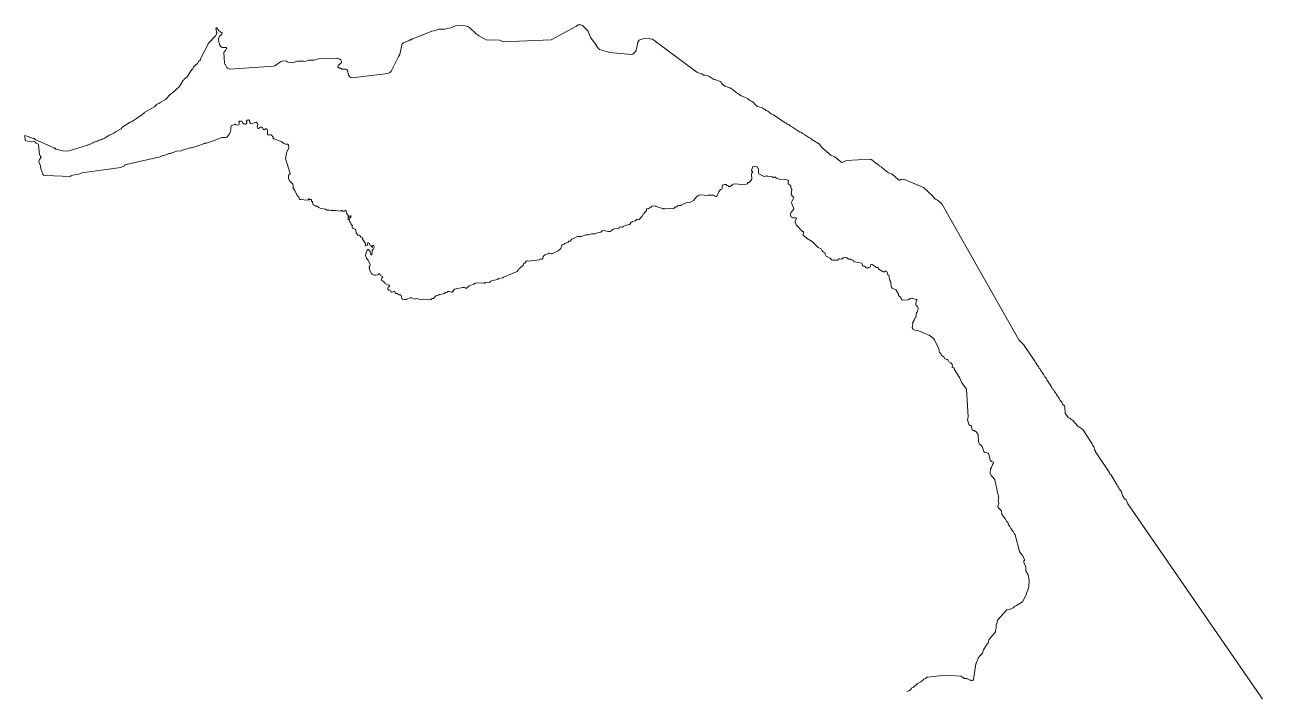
# Model space of a CAD drawing. Header units: inches. Extents: x -230 to 1081, y -574 to 1166.
# Drawn here: x 417.3 to 726.1, y 726.6 to 892.3 of the extents above; entities that cross this region are included whole.
import ezdxf

# ---------------------------------------------------------------- set-up
doc = ezdxf.new("R2010")
doc.units = ezdxf.units.IN
doc.header["$MEASUREMENT"] = 0
doc.layers.add('Layer 1', color=7, linetype='Continuous')

# ---------------------------------------------------------------- blocks, each defined once
blk = doc.blocks.new('block 2')
at = {"layer": 'Layer 1', "lineweight": 0}
for points in [[(726.05, 722.96), (691.43, 773.15), (691.11, 773.99), (690.99, 774.13), (690.58, 774.42), (690.16, 775.05), (689.74, 776.32), (689.31, 776.85), (689.1, 777.38), (689.06, 777.41), (688.93, 777.46), (688.89, 777.49), (688.78, 777.81), (687.2, 780.45), (687.16, 780.48), (687.03, 780.53), (686.98, 780.56), (686.82, 781), (683.38, 786.06), (683.28, 786.49), (683.25, 786.53), (683.17, 786.59), (683.07, 787.23), (682.85, 787.44), (682.84, 787.49), (682.86, 787.6), (682.85, 787.65), (682.82, 787.68), (682.68, 787.73), (682.64, 787.76), (682.54, 788.08), (680.23, 791.66), (679.01, 792.49), (677.77, 793.9), (677.67, 793.97), (677.35, 794.11), (677.03, 794.43), (676.61, 794.64), (675.87, 795.7), (675.76, 797.18), (675.65, 797.5), (675.23, 797.92), (675.02, 798.45), (674.6, 798.88), (674.38, 799.41), (674.17, 799.62), (674.14, 799.69), (674.1, 799.85), (674.07, 799.94), (674.03, 799.96), (673.9, 800.01), (673.85, 800.04), (673.82, 800.12), (673.78, 800.29), (673.75, 800.36), (673.54, 800.57), (673.5, 800.65), (673.47, 800.81), (673.43, 800.89), (673.39, 800.92), (673.26, 800.96), (673.22, 800.99), (673.18, 801.07), (673.14, 801.24), (673.11, 801.31), (672.9, 801.52), (672.79, 801.84), (672.75, 801.87), (672.63, 801.92), (672.58, 801.95), (672.48, 802.26), (671.31, 803.96), (671.21, 804.28), (670.78, 804.7), (670.57, 805.23), (670.36, 805.44), (670.25, 805.76), (670.21, 805.79), (670.09, 805.83), (670.04, 805.86), (669.94, 806.18), (669.72, 806.39), (669.69, 806.47), (669.66, 806.63), (669.62, 806.71), (669.58, 806.74), (669.45, 806.79), (669.41, 806.82), (669.37, 806.89), (669.33, 807.06), (669.3, 807.14), (669.09, 807.35), (669.06, 807.42), (669.02, 807.58), (668.98, 807.66), (668.94, 807.69), (668.82, 807.74), (668.77, 807.77), (668.74, 807.85), (668.7, 808.02), (668.67, 808.09), (668.45, 808.3), (668.35, 808.62), (665.49, 812.75), (664.33, 813.91), (645.17, 847.75), (644.12, 848.66), (643.81, 848.84), (643.68, 848.96), (643.64, 848.97), (643.51, 848.95), (643.47, 848.96), (642.83, 849.81), (640.62, 851.8), (635.79, 853.87), (635.21, 853.83), (635.01, 853.77), (634.78, 853.63), (634.68, 853.62), (634.67, 853.63), (634.47, 853.72), (632.88, 855.1), (631.93, 855.42), (631.9, 855.45), (631.85, 855.59), (631.82, 855.63), (631.4, 855.84), (630.23, 856.9), (630.1, 856.98), (629.7, 857.11), (629.68, 857.15), (629.62, 857.28), (629.6, 857.32), (629.07, 857.75), (629.03, 857.76), (628.9, 857.74), (628.85, 857.75), (627.69, 858.81), (627.27, 858.86), (621.48, 858.54), (620.59, 858.08), (620.38, 858.06), (620.07, 858.21), (618.64, 859.44), (617.63, 859.86), (615.37, 861.73), (615.3, 861.88), (615.29, 861.94), (615.26, 861.95), (615.22, 861.96), (615.2, 861.98), (614.77, 862.55), (612.87, 863.78), (612.55, 864.1), (612.14, 864.25), (611.17, 864.91), (611.01, 864.96), (610.99, 864.99), (610.99, 865.02), (610.96, 865.05), (610.54, 865.26), (610.33, 865.48), (609.8, 865.69), (608.1, 866.85), (607.57, 867.06), (607.25, 867.38), (606.73, 867.59), (606.7, 867.63), (606.65, 867.76), (606.62, 867.81), (606.3, 867.91), (603.34, 869.92), (602.81, 870.13), (601.96, 870.77), (601.43, 870.98), (601.4, 871.02), (601.36, 871.15), (601.33, 871.19), (601.01, 871.3), (600.58, 871.62), (599.42, 871.93), (599.08, 872.19), (598.25, 873.1), (598.21, 873.11), (598.09, 873.09), (598.04, 873.1), (598.02, 873.14), (597.97, 873.27), (597.94, 873.31), (597.5, 873.47), (596.88, 873.95), (596.14, 874.26), (595.82, 874.48), (595.29, 874.58), (594.64, 875.07), (594.13, 875.32), (593.28, 876.15), (593.07, 876.28), (592.9, 876.32), (592.54, 876.59), (591.27, 877.02), (590.42, 877.76), (590.28, 878.1), (590.21, 878.18), (589.36, 878.39), (589.04, 878.6), (588.51, 878.71), (587.52, 879.35), (587.19, 879.47), (587.17, 879.5), (587.16, 879.54), (587.14, 879.56), (586.37, 879.65), (586.18, 879.77), (586.15, 879.78), (586.02, 879.77), (585.97, 879.77), (585.55, 880.09), (585.02, 880.19), (584.49, 880.51), (584.45, 880.52), (584.32, 880.5), (584.28, 880.51), (573.27, 888.66), (572.69, 888.81), (571.26, 888.85), (570.3, 888.63), (570.01, 888.46), (569.81, 888.24), (569.67, 887.92), (569.24, 885.91), (569.04, 885.61), (568.37, 884.99), (568.08, 884.85), (562.57, 885.38), (562.44, 885.46), (560.14, 886.12), (559.4, 886.97), (559.34, 887.16), (557.99, 889.04), (557.35, 890.36), (557.32, 890.57), (557.28, 890.68), (555.88, 892.11), (555.48, 892.26), (554.84, 892.26), (554.69, 892.2), (554.42, 891.95), (548.07, 888.56), (536.21, 888.03), (535.26, 888.45), (531.97, 888.56), (530.11, 889.54), (529.96, 889.72), (529.86, 889.79), (529.54, 889.93), (527.83, 891.59), (527.47, 891.75), (527.45, 891.78), (527.44, 891.81), (527.42, 891.84), (526.68, 892.05), (524.77, 892.16), (524.33, 892.05), (523.19, 891.52), (521.7, 891.21), (520.22, 891.21), (519.06, 890.78), (518.42, 890.68), (513.76, 888.77), (513.6, 888.78), (513.55, 888.77), (513.34, 888.56), (513.26, 888.55), (513.1, 888.56), (513.02, 888.56), (512.81, 888.35), (511.41, 887.78), (511.12, 887.5), (511, 887.25), (510.48, 884.85), (510.16, 884.43), (508.36, 880.72), (507.94, 880.33), (507.49, 880.14), (498.62, 879.06), (498.36, 879.14), (498.09, 879.35), (497.77, 879.77), (497.52, 880.88), (497.35, 881.15), (497.11, 881.23), (496.08, 881.25), (495.87, 881.46), (495.77, 881.47), (495.54, 881.45), (495.44, 881.46), (495.3, 881.55), (495.07, 881.78), (495.02, 881.89), (495.04, 881.87), (495.08, 881.91), (495.23, 882.2), (495.55, 882.52), (495.85, 882.71), (495.97, 882.89), (495.97, 883.26), (495.85, 883.53), (495.62, 883.71), (495.08, 883.92), (495.05, 883.96), (495.02, 884), (490.26, 883.79), (489.2, 883.48), (487.82, 883.48), (486.97, 883.16), (486.95, 883.17), (486.66, 883.26), (485.07, 883.26), (483.8, 882.84), (483.07, 882.88), (482.53, 883.05), (482.37, 883.23), (482.32, 883.26), (481.53, 883.3), (480.83, 883.04), (479.44, 882.1), (479.14, 881.99), (468.29, 881.21), (467.7, 881.46), (467.5, 881.67), (467.17, 882.31), (467.07, 882.42), (466.9, 882.7), (466.75, 885.38), (466.81, 885.53), (467.17, 885.91), (467.49, 886.42), (467.46, 886.61), (467.17, 886.65), (466.39, 886.59), (466.14, 886.7), (465.9, 886.97), (465.72, 887.35), (465.45, 888.54), (465.48, 889.09), (465.69, 889.47), (466.25, 889.95), (466.33, 890.25), (466.26, 890.32), (465.9, 890.46), (465.88, 890.5), (465.83, 890.63), (465.8, 890.68), (465.73, 890.71), (465.55, 890.74), (465.48, 890.78), (465.01, 891.5), (464.84, 891.52), (464.81, 891.32), (465.06, 890.25), (465.04, 890.25), (464.97, 890.19), (464.95, 890.15), (464.95, 889.93), (464.81, 889.64), (462.94, 887.71), (462.9, 887.64), (462.86, 887.46), (461.22, 884.27), (461.19, 884.25), (461.16, 884.24), (461.14, 884.22), (460.93, 883.58), (460.5, 883.16), (460.19, 882.63), (459.23, 881.78), (459.15, 881.65), (459.02, 881.25), (458.99, 881.23), (458.85, 881.17), (458.81, 881.15), (457.54, 879.24), (456.89, 878.76), (456.8, 878.6), (456.78, 878.54), (456.76, 878.53), (456.72, 878.52), (456.69, 878.5), (455.74, 876.91), (454.04, 875.32), (453.52, 875), (452.25, 873.73), (450.97, 872.99), (450.76, 872.78), (450.13, 872.57), (449.6, 871.93), (447.16, 870.56), (447.14, 870.52), (447.08, 870.39), (447.06, 870.35), (446.63, 870.13), (446.32, 869.82), (445.15, 869.08), (445.09, 869.06), (445.07, 869.03), (445.07, 869), (445.04, 868.97), (443.81, 868.17), (443.46, 868.07), (441.45, 866.75), (441.39, 866.68), (441.29, 866.5), (441.23, 866.43), (439.86, 865.69), (439.56, 865.41), (439.38, 865.35), (439.36, 865.33), (439.35, 865.29), (439.33, 865.26), (438.27, 864.84), (437.18, 864.09), (436.55, 863.84), (436.47, 863.78), (436.43, 863.77), (436.26, 863.78), (435.94, 863.57), (435.9, 863.56), (435.73, 863.57), (435.55, 863.48), (435.41, 863.36), (435.37, 863.35), (435.2, 863.36), (435.02, 863.27), (434.88, 863.15), (434.84, 863.14), (434.67, 863.15), (434.49, 863.06), (434.35, 862.93), (434.31, 862.92), (434.14, 862.93), (433.4, 862.51), (432.97, 862.41), (432.93, 862.38), (432.9, 862.35), (432.89, 862.32), (432.87, 862.3), (427.97, 860.88), (426.73, 860.92), (425.03, 861.35), (424.82, 861.56), (424.77, 861.57), (424.61, 861.56), (424.56, 861.58), (424.54, 861.61), (424.52, 861.64), (424.5, 861.66), (419.85, 863.78), (419.63, 863.99), (419.58, 864), (419.42, 863.99), (418.42, 864.33), (418.4, 864.37), (418.38, 864.4), (418.36, 864.42), (417.3, 864.73), (417.41, 863.46), (417.51, 863.42), (419.01, 863.15), (419.45, 863.3), (419.59, 863.29), (419.72, 863.23), (419.85, 863.15), (419.9, 863.07), (420, 862.9), (420.06, 862.83), (420.58, 862.55), (420.69, 862.41), (420.98, 860.02), (421.12, 859.69), (421.35, 859.38), (421.38, 859.29), (420.93, 858.78), (420.84, 858.56), (420.8, 858.28), (420.84, 858.01), (421.22, 857.22), (421.29, 856.44), (421.77, 855.12), (421.96, 854.89), (422.37, 854.76), (428.74, 854.57), (428.75, 854.61), (428.73, 854.74), (428.74, 854.78), (428.83, 854.83), (430.96, 855.21), (431.49, 855.42), (441.13, 856.79), (442.08, 857.22), (442.11, 857.25), (442.16, 857.39), (442.19, 857.43), (442.46, 857.57), (450.97, 859.44), (451.61, 859.76), (451.82, 859.76), (453.2, 860.29), (453.36, 860.28), (453.41, 860.29), (455, 860.82), (456.16, 860.92), (456.48, 861.13), (458.36, 861.67), (458.6, 861.66), (460.16, 862.1), (460.29, 862.19), (461.99, 862.72), (462.05, 862.8), (462.09, 862.83), (462.41, 862.83), (464.63, 863.57), (464.95, 863.78), (466.33, 864.21), (467.24, 864.25), (467.49, 864.31), (467.68, 864.49), (468.14, 865.15), (468.25, 865.43), (468.28, 865.45), (468.31, 865.45), (468.34, 865.48), (468.48, 866.14), (468.46, 866.73), (468.57, 867.16), (469.51, 867.57), (469.61, 867.59), (469.76, 867.42), (469.82, 867.38), (470.24, 867.29), (470.45, 867.36), (470.53, 867.57), (470.55, 868.12), (470.52, 868.22), (470.57, 868.27), (470.77, 868.33), (471.13, 868.34), (471.3, 868.2), (471.41, 867.91), (471.72, 867.62), (471.94, 867.54), (472.26, 867.59), (472.33, 867.65), (472.47, 867.91), (472.49, 868), (472.45, 868.11), (472.4, 868.21), (472.36, 868.23), (472.43, 868.42), (472.48, 868.48), (472.57, 868.55), (473.01, 868.65), (473.16, 868.39), (473.23, 868), (473.42, 867.7), (473.62, 867.66), (474.58, 868.01), (474.69, 868.02), (475.16, 867.82), (475.19, 867.38), (475.07, 866.89), (475.12, 866.53), (475.34, 866.48), (475.88, 866.79), (476.17, 866.85), (476.35, 866.75), (476.51, 866.34), (476.6, 866.22), (476.82, 866.19), (477.18, 866.4), (477.34, 866.43), (477.36, 866.4), (477.55, 866.22), (477.62, 865.94), (477.6, 865.19), (477.66, 864.95), (478.35, 864.91), (478.61, 864.84), (479.03, 864.31), (479.01, 863.97), (479.03, 863.89), (479.08, 863.88), (479.2, 863.9), (479.25, 863.89), (481.15, 863.15), (481.68, 862.72), (482.07, 862.63), (482.39, 862.63), (482.64, 862.57), (482.84, 862.3), (482.93, 861.85), (482.83, 861.44), (482.39, 860.66), (482.08, 859.01), (483.27, 855.31), (483.21, 855.18), (482.95, 854.96), (482.84, 854.78), (482.81, 853.95), (483.13, 853.41), (483.9, 852.66), (483.96, 852.42), (484.01, 851.61), (484.22, 851.39), (484.23, 851.35), (484.22, 851.23), (484.22, 851.18), (484.26, 851.15), (484.39, 851.11), (484.43, 851.08), (484.97, 849.8), (485.39, 849.38), (485.49, 849.19), (485.56, 848.91), (485.6, 848.85), (485.69, 848.83), (485.92, 848.85), (487.44, 848.67), (487.71, 848.75), (487.76, 848.84), (487.78, 848.94), (487.82, 849.02), (487.93, 849.06), (487.94, 849.03), (488.03, 848.85), (488.17, 848.78), (488.3, 848.8), (488.4, 848.84), (488.46, 848.85), (488.53, 848.73), (488.54, 848.42), (488.56, 848.32), (488.6, 848.32), (488.74, 848.33), (488.77, 848.32), (488.88, 847.58), (489.41, 847.37), (489.64, 847.2), (489.73, 847.16), (489.89, 847.17), (489.94, 847.16), (490.36, 846.84), (490.89, 846.63), (492.06, 846.42), (492.12, 846.38), (492.25, 846.25), (492.37, 846.21), (493.01, 846.21), (493.54, 845.99), (493.64, 846.21), (493.71, 846.2), (493.8, 846.12), (493.86, 846.1), (494.6, 846.1), (495.76, 845.89), (495.85, 845.91), (495.93, 846.06), (495.97, 846.1), (496.1, 846.09), (496.19, 846.01), (496.24, 845.93), (496.29, 845.89), (496.65, 845.91), (496.75, 845.94), (497.06, 846.14), (497.18, 845.99), (497.35, 845.36), (497.62, 844.88), (497.67, 844.72), (497.64, 844.08), (497.67, 843.88), (497.72, 843.8), (497.77, 843.82), (497.82, 843.87), (497.88, 843.88), (497.96, 843.75), (498.09, 843.24), (498.3, 842.92), (498.37, 842.68), (498.41, 842.61), (498.71, 842.39), (498.73, 842.29), (498.71, 842.27), (498.67, 842.26), (498.64, 842.24), (498.62, 842.18), (498.65, 841.91), (498.74, 841.73), (498.87, 841.62), (499.36, 841.45), (499.47, 841.33), (499.56, 841.13), (499.68, 840.53), (499.79, 840.28), (500.1, 839.96), (500.17, 839.94), (500.35, 839.97), (500.42, 839.96), (500.55, 839.86), (500.84, 839.43), (501.2, 839.27), (501.27, 839.22), (501.29, 839.13), (501.26, 838.89), (501.27, 838.79), (501.9, 838.05), (501.94, 837.82), (501.92, 837.42), (502.01, 837.31), (502.36, 837.38), (502.57, 838.07), (502.75, 838.05), (502.92, 837.92), (502.96, 837.84), (503.05, 837.53), (503.11, 837.49), (503.28, 837.42), (503.39, 837.21), (503.62, 836.96), (503.67, 836.93), (503.65, 837.07), (503.7, 837.31), (503.76, 837.36), (503.86, 837.38), (503.96, 837.37), (504.02, 837.31), (504.08, 836.94), (504.03, 836.66), (503.93, 836.47), (503.81, 836.36), (503.71, 836.31), (503.66, 836.3), (503.63, 836.26), (503.6, 836.15), (503.55, 835.05), (503.39, 835.09), (503.33, 835.16), (503.15, 835.85), (502.81, 836.33), (502.71, 836.37), (502.54, 836.36), (502.4, 836.19), (502.01, 835.3), (502, 834.91), (502.21, 834.23), (502.38, 833.96), (502.54, 833.82), (502.99, 833.1), (503.11, 832.7), (503.07, 832.23), (503.04, 832.21), (502.9, 832.15), (502.86, 832.12), (502.84, 832.02), (502.87, 831.93), (502.96, 831.81), (502.98, 831.73), (502.96, 831.38), (503.43, 830.44), (503.59, 830.3), (503.86, 830.19), (503.88, 830.16), (503.89, 830.13), (503.92, 830.11), (504.27, 830.02), (504.63, 830.02), (504.95, 830.1), (505.19, 830.22), (505.32, 830.41), (505.4, 830.43), (505.5, 830.34), (505.71, 829.9), (506.24, 829.58), (506.22, 829.5), (506.03, 829.26), (505.92, 829.03), (505.89, 828.89), (505.93, 828.73), (506.24, 828.63), (506.25, 828.59), (506.24, 828.46), (506.24, 828.42), (506.29, 828.41), (506.41, 828.43), (506.46, 828.42), (506.77, 828.1), (506.88, 827.89), (507.76, 827.56), (507.94, 827.36), (507.93, 827.27), (507.73, 827.15), (507.62, 827.04), (507.51, 826.8), (507.5, 826.67), (507.52, 826.51), (507.6, 826.27), (507.67, 826.28), (507.79, 826.35), (508.04, 826.3), (508.17, 826.21), (508.21, 826.16), (508.38, 825.82), (508.36, 825.77), (508.58, 825.78), (509.02, 825.98), (509.21, 825.98), (509.25, 825.93), (509.32, 825.66), (509.42, 825.53), (509.52, 825.49), (509.84, 825.45), (510.37, 825.14), (510.43, 825.13), (510.54, 825.14), (510.59, 825.14), (510.83, 824.96), (510.92, 824.73), (511.01, 824.18), (511.2, 824.02), (511.51, 823.95), (512.07, 823.97), (512.14, 823.99), (512.24, 824.06), (512.96, 824.35), (513.23, 824.39), (513.45, 824.36), (514.08, 824.08), (514.71, 824.18), (515.46, 823.97), (518.21, 823.86), (518.41, 824.1), (518.53, 824.18), (518.6, 824.2), (518.77, 824.17), (518.84, 824.18), (518.97, 824.29), (519.27, 824.71), (519.48, 824.85), (520.12, 825.03), (520.35, 825.21), (520.43, 825.24), (521.39, 825.35), (521.56, 825.42), (521.65, 825.5), (521.71, 825.58), (521.81, 825.66), (521.91, 825.7), (522.23, 825.77), (522.47, 825.95), (522.55, 825.98), (522.79, 825.95), (523.3, 825.77), (523.5, 825.77), (523.71, 825.98), (523.75, 826.07), (523.78, 826.23), (523.82, 826.3), (524.1, 826.52), (526.17, 826.98), (526.57, 826.94), (526.88, 826.74), (527, 826.72), (527.72, 827.32), (528.58, 827.71), (528.9, 827.78), (529.22, 827.99), (529.7, 828.09), (531.34, 827.99), (531.54, 828.03), (531.64, 828.09), (531.69, 828.16), (531.76, 828.21), (532.29, 828.31), (532.72, 828.21), (532.82, 828.21), (532.9, 828.26), (533.14, 828.52), (533.52, 828.7), (534.83, 828.95), (534.88, 828.99), (534.97, 829.11), (535.04, 829.16), (536.1, 829.37), (536.15, 829.42), (536.24, 829.54), (539.64, 830.96), (539.81, 831.17), (539.9, 831.38), (540.03, 831.49), (540.17, 831.58), (541.21, 832.6), (541.35, 832.89), (541.44, 832.96), (541.53, 833.01), (541.61, 833.08), (541.89, 833.52), (542.03, 833.61), (542.14, 833.61), (542.46, 833.5), (545.1, 833.82), (545.18, 833.86), (545.26, 833.99), (545.31, 834.03), (545.44, 834.04), (545.73, 834), (545.84, 834.03), (546, 834.19), (546.16, 834.66), (546.42, 834.99), (546.69, 835.19), (546.86, 835.26), (547.33, 835.3), (547.37, 835.34), (547.46, 835.48), (547.54, 835.51), (547.71, 835.47), (548.1, 835.3), (548.38, 835.3), (549.87, 836.04), (550.5, 836.68), (550.7, 837.32), (550.82, 837.52), (551.35, 837.73), (551.42, 837.79), (551.47, 837.85), (551.54, 837.9), (551.72, 837.97), (551.74, 838), (551.75, 838.03), (551.77, 838.05), (552.3, 838.26), (552.46, 838.44), (552.51, 838.48), (552.61, 838.48), (552.85, 838.46), (552.94, 838.48), (553.02, 838.56), (553.09, 838.8), (553.15, 838.9), (553.27, 838.97), (553.68, 839.11), (554.14, 839.42), (554.63, 839.64), (555.69, 839.64), (556.75, 840.06), (557.38, 840.06), (558.13, 840.28), (559.08, 840.28), (559.82, 840.59), (560.46, 840.7), (560.55, 840.77), (560.68, 840.96), (560.77, 841.02), (561.25, 841.09), (562.18, 840.9), (562.79, 840.91), (563, 841), (563.53, 841.44), (563.82, 841.54), (564.8, 841.65), (564.89, 841.71), (565.02, 841.9), (565.11, 841.97), (565.31, 842), (565.7, 841.95), (565.86, 841.97), (566.04, 842.08), (566.31, 842.3), (566.49, 842.39), (567.55, 842.61), (567.72, 842.77), (567.99, 843.16), (568.18, 843.24), (568.25, 843.25), (568.26, 843.28), (568.27, 843.31), (568.29, 843.35), (568.47, 843.43), (569.03, 843.56), (569.13, 843.63), (569.35, 843.88), (569.53, 843.9), (569.87, 843.86), (569.98, 843.88), (570.73, 844.72), (571.04, 845.25), (571.08, 845.28), (571.26, 845.36), (571.47, 845.78), (571.53, 845.84), (571.72, 845.93), (571.79, 845.99), (571.84, 846.16), (571.84, 846.42), (571.89, 846.52), (572.24, 846.55), (572.42, 846.63), (572.52, 846.71), (572.66, 846.89), (572.74, 846.95), (572.81, 846.96), (572.98, 846.94), (573.06, 846.95), (573.08, 846.98), (573.13, 847.12), (573.16, 847.16), (573.69, 847.26), (574.11, 847.16), (574.16, 847.13), (574.22, 847.05), (575.81, 846.63), (575.85, 846.61), (575.91, 846.52), (576.34, 846.47), (577.61, 846.63), (578.46, 846.52), (578.58, 846.59), (578.88, 846.95), (578.92, 846.96), (579.09, 846.95), (579.22, 847.01), (579.41, 847.19), (579.51, 847.26), (579.77, 847.32), (580.21, 847.31), (580.36, 847.37), (580.42, 847.41), (581.84, 848.11), (582.66, 848.16), (582.9, 848.22), (583.46, 848.59), (584.33, 849.6), (584.81, 849.91), (585.33, 850), (586.93, 849.81), (587, 849.82), (587.15, 849.89), (587.24, 849.91), (588.51, 849.91), (588.71, 849.81), (588.82, 849.68), (588.94, 849.58), (589.15, 849.59), (589.37, 849.78), (589.79, 850.76), (590.21, 851.29), (590.27, 851.32), (590.47, 851.36), (590.53, 851.39), (590.6, 851.59), (590.63, 852.13), (590.71, 852.28), (590.8, 852.39), (590.95, 852.49), (591.16, 852.56), (591.43, 852.58), (591.6, 852.52), (591.8, 852.35), (592.11, 852.24), (592.18, 852.17), (592.23, 852.1), (592.3, 852.05), (592.43, 852.03), (592.58, 852.08), (593.07, 852.45), (593.12, 852.46), (593.23, 852.45), (593.28, 852.45), (593.3, 852.49), (593.35, 852.62), (593.38, 852.66), (593.67, 852.75), (595.64, 852.56), (596.67, 852.66), (596.79, 852.74), (596.98, 852.98), (597.06, 853.02), (597.23, 853.05), (597.3, 853.09), (597.83, 853.62), (598.02, 853.91), (597.94, 855.1), (597.97, 855.34), (598.11, 855.56), (598.15, 855.73), (598.12, 855.82), (598.06, 855.86), (597.99, 855.9), (597.94, 855.95), (597.91, 856.14), (597.95, 856.29), (598.04, 856.48), (598.04, 856.69), (598.13, 856.91), (598.25, 856.99), (599.14, 857.05), (599.28, 856.98), (599.63, 856.37), (599.66, 855.45), (599.74, 855.21), (601.01, 854.57), (601.75, 854.68), (601.83, 854.66), (601.97, 854.59), (602.82, 854.52), (603.02, 854.46), (603.25, 854.31), (603.29, 854.22), (603.44, 854.36), (603.67, 854.43), (603.86, 854.34), (604.18, 854.04), (604.84, 853.87), (606.4, 853.81), (606.94, 853.62), (607.06, 853.41), (606.98, 852.97), (607.04, 852.66), (607.08, 852.66), (607.25, 852.66), (607.28, 852.63), (607.33, 852.49), (607.36, 852.45), (607.47, 852.4), (607.55, 852.37), (607.61, 852.34), (607.68, 852.24), (607.7, 852.12), (607.67, 851.84), (607.68, 851.71), (607.72, 851.65), (607.79, 851.59), (607.85, 851.52), (607.89, 851.39), (607.78, 850.02), (607.82, 849.99), (607.96, 849.94), (608, 849.91), (608, 849.84), (607.98, 849.66), (608, 849.59), (608.15, 849.5), (608.28, 849.51), (608.37, 849.47), (608.42, 849.28), (608.37, 849.09), (608, 848.53), (607.88, 848.15), (607.98, 847.5), (608.42, 846.63), (608.39, 846.52), (607.69, 845.52), (607.57, 845.15), (607.68, 844.72), (607.76, 844.59), (607.86, 844.47), (608, 844.38), (608.21, 844.3), (608.5, 844.27), (608.91, 844.31), (609.05, 844.19), (608.74, 843.45), (608.73, 843.25), (608.99, 842.49), (610.54, 840.91), (610.64, 840.86), (610.73, 840.84), (610.8, 840.81), (610.86, 840.7), (610.85, 840.53), (610.73, 840.13), (610.75, 839.96), (611.28, 839.43), (611.32, 839.42), (611.44, 839.43), (611.49, 839.43), (611.52, 839.39), (611.57, 839.26), (611.6, 839.22), (612.97, 838.37), (614.46, 836.89), (614.65, 836.79), (615.03, 836.68), (615.2, 836.57), (615.51, 835.94), (615.67, 835.81), (616.03, 835.61), (616.15, 835.51), (616.19, 835.42), (616.25, 835.09), (616.47, 834.77), (617.31, 834.35), (617.46, 834.21), (617.74, 833.82), (618, 833.72), (619.22, 833.71), (619.31, 833.75), (619.71, 834.04), (619.82, 834.08), (620.35, 834.02), (620.51, 834.12), (620.7, 834.35), (621.1, 834.5), (621.39, 834.43), (622.08, 834.03), (622.15, 834.02), (622.4, 834.03), (622.47, 834.01), (622.61, 833.92), (623.09, 833.78), (623.16, 833.69), (623.3, 833.35), (623.46, 833.29), (625.36, 832.97), (625.44, 832.84), (625.46, 832.45), (625.57, 832.23), (625.65, 832.21), (626, 832.23), (626.11, 832.15), (626.42, 831.81), (626.62, 831.72), (626.74, 831.74), (626.95, 831.91), (627.3, 831.98), (627.37, 832.02), (627.46, 832.25), (627.43, 832.43), (627.45, 832.56), (627.69, 832.65), (627.86, 832.63), (628.62, 832.16), (628.76, 831.97), (628.85, 831.91), (628.99, 831.9), (629.28, 832.02), (629.36, 831.95), (629.49, 831.59), (629.65, 831.42), (630.65, 830.85), (630.94, 830.87), (631.24, 831.07), (631.5, 830.96), (631.82, 830.11), (631.99, 829.98), (632.03, 829.9), (632.26, 828.76), (632.29, 828.71), (632.32, 828.67), (632.53, 828.3), (632.56, 828.21), (632.58, 827.2), (632.67, 826.94), (632.87, 826.74), (633.43, 826.57), (633.73, 826.41), (634.36, 825.45), (634.4, 825.3), (634.42, 825.04), (634.47, 824.92), (634.57, 824.82), (634.87, 824.62), (635, 824.5), (635.09, 824.28), (635.19, 823.88), (635.31, 823.76), (636.8, 823.86), (637.01, 823.97), (637.34, 824.23), (637.54, 824.29), (638.91, 823.97), (639.02, 823.86), (639.03, 823.79), (638.99, 823.73), (638.91, 823.65), (638.76, 823.16), (638.7, 822.7), (638.8, 822.49), (639.13, 822.21), (639.23, 822.06), (639.28, 821.73), (639.26, 821.41), (639.12, 820.9), (638.91, 820.69), (638.7, 819.52), (638.66, 819.45), (638.54, 819.36), (638.49, 819.31), (638.38, 818.89), (638.17, 818.57), (638.16, 818.52), (638.18, 818.41), (638.17, 818.36), (638.13, 818.33), (638, 818.29), (637.96, 818.25), (637.95, 818.18), (637.96, 817.94), (637.79, 816.94), (637.96, 816.66), (638.08, 816.54), (638.27, 816.4), (638.58, 816.3), (639.12, 816.24), (640.29, 815.82), (640.31, 815.8), (640.32, 815.77), (640.35, 815.74), (642.09, 815.08), (643.03, 814.37), (643.34, 813.96), (644.42, 811.69), (644.63, 810.74), (644.69, 810.68), (644.88, 810.58), (644.95, 810.52), (644.99, 810.42), (645.01, 810.19), (645.05, 810.1), (645.25, 809.94), (645.66, 809.73), (645.8, 809.57), (645.85, 809.32), (645.9, 809.25), (646.05, 809.17), (646.54, 809.04), (646.75, 808.84), (647.06, 808.42), (647.45, 808.21), (647.6, 808.06), (647.81, 807.77), (647.89, 807.54), (647.78, 807.23), (647.81, 807.03), (648.15, 806.96), (648.23, 806.92), (648.24, 806.88), (648.23, 806.71), (648.24, 806.63), (649.61, 804.59), (650.14, 803.22), (650.45, 802.9), (651.3, 801.63), (651.72, 794.75), (651.62, 794.01), (651.91, 792.94), (652.08, 792.75), (652.36, 792.63), (652.61, 792.43), (652.78, 791.46), (652.89, 791.41), (653.31, 791.36), (653.32, 791.34), (653.31, 791.27), (653.31, 791.25), (653.35, 791.24), (653.53, 791.25), (653.69, 791.16), (653.78, 791.04), (653.84, 790.9), (654.21, 790.41), (654.27, 790.3), (654.35, 788.68), (654.48, 788.18), (654.57, 788), (654.69, 787.87), (655.01, 787.65), (655.23, 787.37), (655.67, 786.17), (655.81, 786), (656.72, 785.71), (656.81, 785.64), (656.86, 785.53), (657.23, 784.02), (657.34, 783.84), (657.56, 783.71), (657.97, 783.6), (658.08, 783.42), (658.06, 783.33), (657.76, 782.89), (657.55, 782.15), (657.34, 781.94), (657.3, 781.83), (657.18, 780.67), (657.51, 780.15), (657.99, 779.7), (658.4, 779.08), (659.08, 775.63), (659.24, 775.37), (659.31, 775.19), (659.29, 775.09), (659.25, 775), (659.24, 774.84), (659.26, 774.78), (659.33, 774.68), (659.35, 774.63), (659.24, 773.99), (659.35, 773.25), (659.14, 772.6), (659.14, 772.41), (659.26, 772.14), (659.88, 771.56), (660.02, 771.32), (660.09, 770.5), (661.04, 769.34), (661.25, 768.81), (661.32, 768.72), (661.49, 768.58), (661.57, 768.49), (661.78, 767.96), (662.1, 767.54), (662.31, 767.01), (662.95, 766.27), (663.16, 765.74), (663.41, 765.42), (664.54, 761.3), (664.76, 760.9), (665.31, 760.25), (665.78, 759.2), (665.75, 759.11), (665.67, 759.05), (665.6, 758.96), (665.56, 758.68), (665.63, 758.43), (666.02, 757.69), (666.09, 757.4), (666.12, 756.52), (666.65, 755.47), (666.87, 754.19), (666.8, 752.5), (666.12, 750.38), (665.28, 748.79), (663.79, 747.84), (663.27, 747.63), (663.18, 747.56), (663.03, 747.38), (662.95, 747.31), (662, 746.89), (661.36, 746.78), (659.03, 744.24), (658.92, 743.61), (658.71, 743.08), (658.71, 742.12), (658.5, 741.81), (658.52, 741.4), (658.5, 741.28), (656.91, 739.37), (656.7, 738.52), (656.49, 738.31), (655.54, 736.83), (655.33, 735.98), (654.5, 735.17), (654.37, 734.92), (654.36, 734.86), (654.33, 734.85), (654.3, 734.84), (654.27, 734.82), (654.05, 734.18), (653.74, 733.65), (653.73, 733.6), (653.74, 733.44), (653.71, 733.4), (653.63, 733.34), (653.09, 729.48), (652.89, 729.21), (652.61, 729.16), (652.38, 729.24), (652.15, 729.42), (651.72, 729.52), (651.68, 729.55), (651.64, 729.61), (651.62, 729.63), (651.41, 729.69), (650.99, 729.69), (650.77, 729.74), (650.56, 729.95), (650.24, 730.05), (650.17, 730.11), (650.03, 730.27), (649.94, 730.32), (646.02, 730.58), (641.7, 730.05), (641.53, 730.07), (641.45, 730.05), (641.14, 729.74), (640.71, 729.52), (639.97, 728.89), (639.12, 728.47), (638.07, 727.51), (637.64, 727.3), (637.57, 727.2), (637.49, 726.98), (637.43, 726.88), (636.97, 726.62), (636.47, 726.5)], [(498.25, 844.79), (498.09, 844.72), (497.82, 844.67), (497.77, 844.62), (497.78, 844.5), (497.83, 844.35), (497.94, 844.23), (498.09, 844.19), (498.18, 844.29), (498.41, 844.72), (498.33, 844.79), (498.25, 844.79)], [(498.18, 844.29), (498.09, 844.19), (497.94, 844.23), (497.83, 844.35), (497.78, 844.5), (497.77, 844.62), (497.82, 844.67), (498.09, 844.72), (498.25, 844.79), (498.33, 844.79), (498.41, 844.72), (498.18, 844.29)]]:
    blk.add_lwpolyline(points, dxfattribs=at)

msp = doc.modelspace()

# ---------------------------------------------------------------- block references
at = {"layer": 'Layer 1'}
msp.add_blockref('block 2', (0, 0), dxfattribs=at)

doc.saveas('drawing.dxf')
